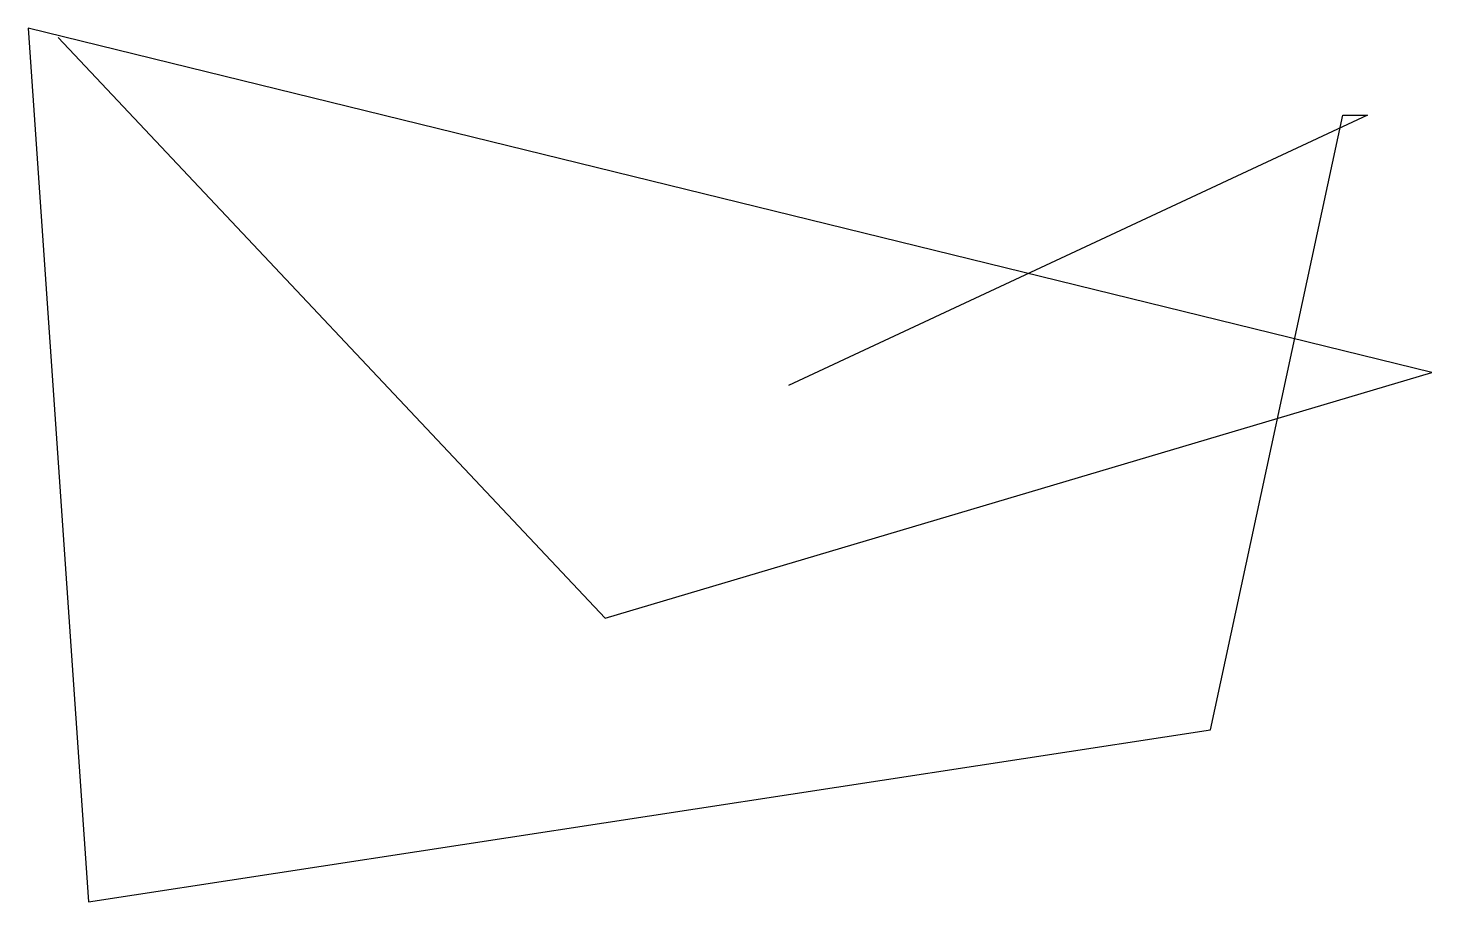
# Model space of a CAD drawing. Header units: millimetres. Extents: x 1891 to 4073, y 1057 to 2415.
import ezdxf

# ---------------------------------------------------------------- set-up
doc = ezdxf.new("R2010")
doc.units = ezdxf.units.MM

msp = doc.modelspace()

# ---------------------------------------------------------------- linework, layer by layer
msp.add_lwpolyline([(1938.5, 2400.2), (2788.4, 1498), (4073.5, 1880), (1891.5, 2414.9), (1985.6, 1057.2), (3729.4, 1324.6), (3935.2, 2279.7), (3973.5, 2279.7), (3073.6, 1859.5)])

doc.saveas('drawing.dxf')
